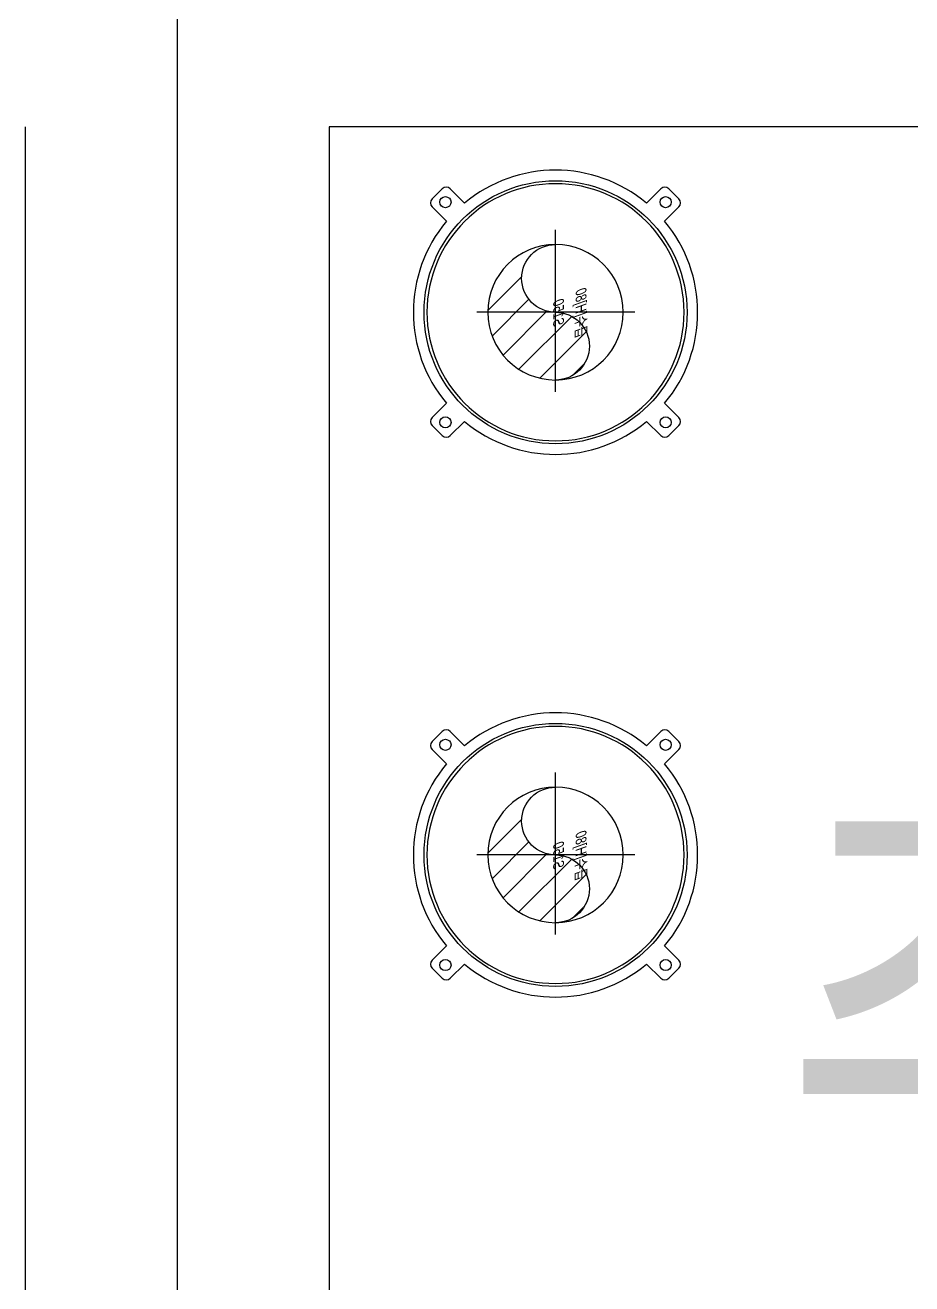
# Model space of a CAD drawing. Header units: millimetres. Extents: x 0 to 1390178, y 0 to 110113.
# Drawn here: x 384472 to 385055, y 36076 to 36904 of the extents above; entities that cross this region are included whole.
import ezdxf
from ezdxf.enums import TextEntityAlignment as Align
from ezdxf.xclip import XClip

# ---------------------------------------------------------------- set-up
doc = ezdxf.new("R2010")
doc.units = ezdxf.units.MM
doc.header["$LTSCALE"] = 100
doc.header["$XCLIPFRAME"] = 0
doc.linetypes.add('X - 평면도$0$CEN', pattern=[62, 60, -1, 0, -1])
for name, color, linetype in [('AA-XXXX-TEXT', 3, 'Continuous'), ('X - 평면도$0$AA-WAXM-CONC', 2, 'Continuous'), ('X - 평면도$0$AA-XXXX-CNTL', 1, 'X - 평면도$0$CEN'), ('X - 평면도$0$슬리브', 7, 'Continuous')]:
    doc.layers.add(name, color=color, linetype=linetype)
doc.layers.add('X - 평면도$0$DEFPOINT', color=163, linetype='Continuous', plot=False)
doc.styles.add('HAUD01', font='Dotum.ttf')
doc.styles.add('X - 평면도$0$휴먼', font='', dxfattribs={"width": 0.65})
doc.styles.get('X - 평면도$0$휴먼').set_extended_font_data('Expo M')

# ---------------------------------------------------------------- blocks, each defined once
blk = doc.blocks.new('*U842')
at = {"color": 0}
for p, q in [((-4.67, 110.08), (4.67, 110.08)), ((-8.41, 106.34), (-8.41, 93.1)), ((8.41, 106.34), (8.41, 93.1)), ((-106.34, 8.41), (-93.1, 8.41)), ((93.1, 8.41), (106.34, 8.41)), ((-110.08, 4.67), (-110.08, -4.67)), ((110.08, -4.67), (110.08, 4.67)), ((-106.34, -8.41), (-93.1, -8.41)), ((93.1, -8.41), (106.34, -8.41)), ((-8.41, -93.1), (-8.41, -106.34)), ((8.41, -93.1), (8.41, -106.34)), ((-4.67, -110.08), (4.67, -110.08))]:
    blk.add_line(p, q, dxfattribs=at)
for centre, radius in [((0, 102.42), 3.67), ((0, 0), 86.5), ((-102.42, 0), 3.67), ((102.42, 0), 3.67), ((0, -102.42), 3.67)]:
    blk.add_circle(centre, radius, dxfattribs=at)
for centre, radius, start, end in [((-4.67, 106.34), 3.74, 90, 180), ((4.67, 106.34), 3.74, 0, 90), ((0, 0), 93.48, 95.16361, 174.83639), ((0, 0), 93.48, 5.16361, 84.83639), ((-106.34, 4.67), 3.74, 90, 180), ((106.34, 4.67), 3.74, 0, 90), ((-106.34, -4.67), 3.74, 180, 270), ((106.34, -4.67), 3.74, 270, 0), ((0, 0), 93.48, 185.16361, 264.83639), ((0, 0), 93.48, 275.16361, 354.83639), ((-4.67, -106.34), 3.74, 180, 270), ((4.67, -106.34), 3.74, 270, 0)]:
    blk.add_arc(centre, radius, start, end, dxfattribs=at)
blk = doc.blocks.new('*X844')
at = {"color": 0}
for p, q in [((2879.542, 10374.874), (2880.226, 10375.558)), ((2879.581, 10375.355), (2879.765, 10375.538)), ((2879.674, 10374.564), (2880.454, 10375.344)), ((2879.882, 10374.33), (2880.531, 10374.979)), ((2880.163, 10374.169), (2880.706, 10374.712)), ((2880.542, 10374.106), (2881.042, 10374.606))]:
    blk.add_line(p, q, dxfattribs=at)
blk = doc.blocks.new('X - 평면도$0$b-sec')
at = {"color": 1}
for p, q in [((0, 1.0864), (0, -0.0812)), ((-0.5871, 0.5), (0.6083, 0.5))]:
    blk.add_line(p, q, dxfattribs=at)
at = {"color": 0}
blk.add_circle((0, 0.5), 0.5, dxfattribs=at)
at = {"color": 1}
for centre, start, end in [((-0.25, 0.5), 0, 180), ((0.25, 0.5), 180, 0)]:
    blk.add_arc(centre, 0.25, start, end, dxfattribs=at)
at = {"color": 1, "xscale": 0.5, "yscale": 0.5, "zscale": 0.5}
blk.add_blockref('*X844', (-1440.2573, -5187.0527), dxfattribs=at)
blk = doc.blocks.new('X - 평면도$0$A$C03A3519A')
at = {"layer": 'X - 평면도$0$슬리브'}
blk.add_circle((0, 0), 84.55, dxfattribs=at)
at = {"layer": 'X - 평면도$0$슬리브', "xscale": -1, "rotation": 224.9999999994105}
blk.add_blockref('*U842', (0, 0), dxfattribs=at)
at = {"layer": 'X - 평면도$0$슬리브', "xscale": 89.1, "yscale": 89.1, "zscale": 89.1}
blk.add_blockref('X - 평면도$0$b-sec', (0, -44.55), dxfattribs=at)
at = {"layer": 'X - 평면도$0$슬리브', "style": 'X - 평면도$0$휴먼', "oblique": 20, "width": 0.8}
for s, p in [('급수[H]80', (-17.72, 13.29, 0)), ('S150', (-10.35, -1.51))]:
    blk.add_text(s, height=7.029, dxfattribs=at).set_placement(p)
blk = doc.blocks.new('X - 평면도$0$A$Cfb342870')
at = {"layer": 'X - 평면도$0$AA-WAXM-CONC'}
for p, q in [((-14917.24, 18390.89), (-14917.24, 13650.89)), ((-14717.24, 18390.89), (-14717.24, 17090.89)), ((-13417.24, 18390.89), (-14717.24, 18390.89))]:
    blk.add_line(p, q, dxfattribs=at)
at = {"layer": 'X - 평면도$0$AA-XXXX-CNTL'}
blk.add_line((-14817.24, 18490.89), (-14817.24, 13150.89), dxfattribs=at)
at = {"layer": 'X - 평면도$0$DEFPOINT', "xscale": -1, "rotation": 270}
for p in [(-14568.39, 18268.94), (-14568.39, 17912.04)]:
    blk.add_blockref('X - 평면도$0$A$C03A3519A', p, dxfattribs=at)
blk = doc.blocks.new('X - 평면도', base_point=(-475.36, -286.73))
blk.add_blockref('X - 평면도$0$A$Cfb342870', (586639.23, 33202.22))

msp = doc.modelspace()

# ---------------------------------------------------------------- block references
ref = msp.add_blockref('X - 평면도', (-187725.28, -15042.65))
XClip(ref).set_block_clipping_path([(523249.9173510034, 14755.918452476), (607249.9173510034, 74155.918452476)])

# ---------------------------------------------------------------- next in the draw order: texts
at = {"layer": 'AA-XXXX-TEXT', "style": 'HAUD01', "width": 0.8}
msp.add_text('주거', height=250, dxfattribs=at).set_placement((385221.26, 36242.83), align=Align.MIDDLE_CENTER)

doc.saveas('drawing.dxf')
